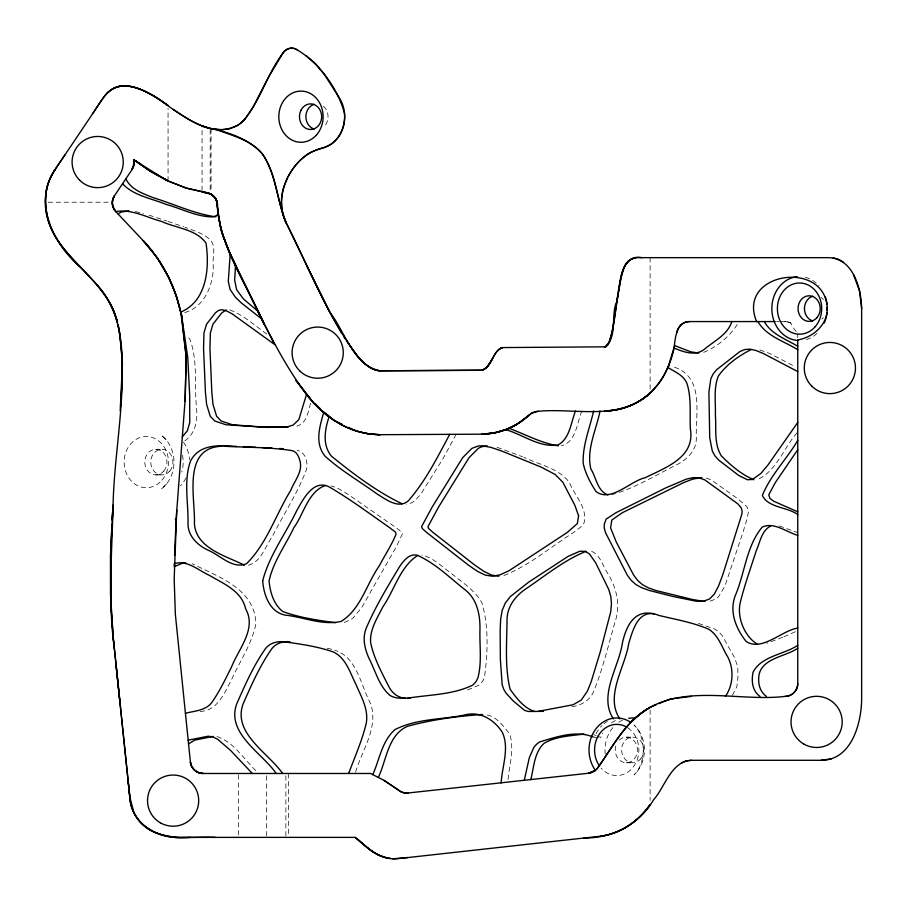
<?xml version="1.0" encoding="UTF-8"?>
<svg xmlns="http://www.w3.org/2000/svg" width="907" height="907" viewBox="0 0 907 907"><rect width="100%" height="100%" fill="white"/><g stroke="black" fill="none" stroke-linecap="round" stroke-linejoin="round"><path stroke-width="0.68" stroke-dasharray="4.54 3.4" d="M168.067 180.981L168.067 108.284M202.046 190.572L202.057 125.982M266.363 835.982L266.431 773.478M285.875 835.982L285.886 773.478M508.045 779.498C509.428 764.533 514.609 748.479 509.587 733.82C503.442 726.212 496.639 716.496 486.322 714.784M310.568 403.354C308.119 411.585 306.815 423.592 296.782 426.154M581.875 411.064C576.943 422.605 576.24 441.981 561.524 445.711M355.544 772.174C362.029 749.942 379.16 726.926 370.362 703.084C360.521 684.932 357.188 657.292 334.785 650.24M737.21 324.513C729.307 337.019 716.145 347.642 702.324 352.88M456.142 434.317L443.319 458.148L420.757 494.27L414.68 500.868L411.721 502.852L406.574 504.179M732.403 695.306L736.892 686.52L737.935 677.518L737.822 666.86L734.285 657.167L722.21 635.592L718.968 631.975L714.897 629.107L698.152 623.29M797.049 432.82C783.659 447.831 776.143 472.15 756.427 479.95M184.869 440.859C195.787 433.149 197.794 419.907 196.468 407.504C194.245 384.976 197.987 360.861 189.926 339.388A11.836 10.249 90 0 0 186.264 335.839M166.605 483.953L161.185 489.066A31.983 27.698 -90 0 0 161.185 435.145L166.605 440.258M783.909 636.782L796.493 631.193M782.73 637.258L766.812 643.278M467.536 689.966L478.726 685.307A16.031 13.888 -90 0 0 484.417 677.45C487.83 652.995 488.907 626.51 481.855 602.633C474.769 590.151 462.151 582.407 451.391 573.439C441.936 566.898 433.331 557.476 421.721 555.061M344.32 622.383L350.476 619.9L353.322 617.769L361.995 607.134L396.472 546.411L402.425 533.86L401.563 531.99L397.073 528.384L348.583 494.689L338.243 488.488L331.248 485.891M503.918 575.492C529.393 565.458 550.617 547.012 573.632 532.454C577.736 528.883 584.618 525.947 584.777 519.643C585.559 505.777 574.154 494.462 569.233 482.241C558.349 468.001 539.132 464.758 523.815 457.264M200.164 711.473C217.521 710.725 224.301 693.322 231.251 680.227C239.675 661.52 251.942 643.913 255.967 623.585C254.334 588.11 218.768 577.294 192.284 563.735M710.192 601.148L716.054 598.915L718.503 596.829L724.908 586.092L742.98 532.239L747.311 517.988L748.547 510.97L746.903 506.628L737.436 498.521L711.337 479.973L705.737 477.91M571.909 706.757C581.251 705.374 590.287 700.374 593.802 691.134C602.849 668.742 608.472 645.138 615.025 621.93C620.989 604.935 616.465 587.067 607.01 572.26C602.463 565.14 600.037 554.721 591.466 551.286M184.733 312.552C205.141 306.985 214.347 283.086 213.145 263.518C212.691 256.069 215.9 247.418 211.07 240.809C204.336 233.337 193.951 230.911 184.949 227.272M611.624 494.734C635.138 488.238 656.237 474.826 678.028 464.089C687.517 458.965 696.077 450.484 696.315 439.033C695.352 412.549 705.317 375.577 671.565 366.269M248.382 565.231C260.955 562.079 265.014 546.864 271.794 537.5C283.324 514.677 297.677 493.068 306.668 469.078C307.904 462.014 305.432 451.765 297.201 450.405M48.15 202.216L110.949 202.216M776.539 321.566L779.351 321.566M780.757 321.566L787.729 321.872L790.791 322.971A31.983 27.698 -90 0 0 796.754 332.098M155.879 449.316L161.854 449.316M155.879 474.894L161.854 474.894M626.329 737.164L632.723 737.164M598.257 737.493L594.425 737.493A31.983 27.698 -90 0 1 601.987 725.589M626.329 762.753L632.723 762.753M784.963 321.566L787.956 321.917M216.943 736.575C234.562 742.243 244.561 760.576 257.769 772.469M759.851 349.943L769.703 353.481L795.439 366.791M327.2 648.233L332.461 649.446M135.37 211.535L143.544 213.689M229.856 309.888C244.709 315.511 256.409 327.11 269.436 335.873M779.272 525.924L797.752 532.67M148.997 215.129L166.707 221.002M497.115 447.298L522.523 456.731M167.976 221.421L183.645 226.784M787.729 321.872L790.791 322.971M593.745 734.636L596.103 735.588M597.282 736.065L600.819 737.493A31.983 27.698 -90 0 1 602.792 733.071M288.313 773.478L288.517 835.982M797.752 334.354L797.752 337.574M650.115 257.667L650.115 390.248M650.115 710L650.115 800.359M238.473 774.861L238.473 835.982M211.059 128.635L211.059 191.445M210.163 129.826L210.163 190.992M604.028 723.763A31.983 27.698 -90 0 1 607.35 721.462M611.511 722.936A31.983 27.698 -90 0 1 617.316 719.716M182.5 455.212A31.983 27.698 -90 0 1 181.785 472.037M183.497 442.151A31.983 27.698 90 0 1 189.461 459.611M185.924 477.91A31.983 27.698 90 0 1 180.448 485.812M619.198 740.157A12.789 11.077 -90 0 1 636.839 745.928A12.789 11.077 -90 0 1 625.683 762.73A12.789 11.077 -90 0 1 616.284 744.545M627.814 727.799A25.589 22.153 -90 0 1 634.31 765.531A25.589 22.153 -90 0 1 601.058 768.048M323.311 106.21A12.789 11.077 -90 0 1 323.311 127.173M805.359 277.315A31.983 27.698 -90 0 1 819.055 285.898M817.06 333.357A31.983 27.698 -90 0 1 805.983 339.694M821.073 297.507A12.789 11.077 -90 0 1 823.363 299.537M823.363 317.631A12.789 11.077 -90 0 1 821.878 319.071M605.252 754.091A31.983 27.698 -90 0 1 613.801 726.598M618.993 722.176A31.983 27.698 -90 0 1 622.485 720.237M643.278 749.953C643.165 758.966 640.705 768.342 634.129 774.839A31.983 27.698 -90 0 0 634.129 725.067C640.705 731.564 643.165 740.94 643.278 749.953M163.714 471.152A12.789 11.077 -90 0 0 158.748 449.747A12.789 11.077 -90 0 0 145.177 465.416A12.789 11.077 -90 0 0 163.714 471.152M161.956 480.2A25.589 22.153 -90 0 0 152.025 437.389A25.589 22.153 -90 0 0 124.883 468.726A25.589 22.153 -90 0 0 161.956 480.2M169.688 471.152A12.789 11.077 -90 0 0 164.723 449.747A12.789 11.077 -90 0 0 151.152 465.416A12.789 11.077 -90 0 0 169.688 471.152M640.557 759A12.789 11.077 -90 0 0 635.592 737.595A12.789 11.077 -90 0 0 622.021 753.264A12.789 11.077 -90 0 0 640.557 759"/><path stroke-width="1.36" d="M186.162 355.873L185.255 397.946M118.057 325.046C129.406 384.625 114.384 445.473 113.058 505.312C112.003 552.998 107.854 600.888 114.327 648.369M174.575 555.299L176.139 519.053L185.175 399.069M110.495 555.424L113.046 505.312L112.241 520.493M45.781 194.517C39.477 248.008 98.908 270.218 114.962 314.468M112.014 524.631L110.665 549.472L111.096 606.511M176.774 510.131L174.178 579.12L175.368 614.47L190.402 762.005C190.958 768.331 196.785 773.535 203.123 773.478L370.544 773.478L384.251 780.496L400.973 791.777L405.871 793.24L588.688 773.229L595.411 770.394A31.983 27.698 -90 0 1 595.604 729.262A31.983 27.698 -90 0 1 630.716 722.346L638.403 715.294L650.115 707.177M112.105 519.053L113.058 505.312M185.005 401.325L186.241 357.641L180.844 312.042C207.136 300.999 209.676 267.293 205.991 243.031C196.037 229.154 176.06 228.19 161.571 221.421C146.73 217.521 131.594 208.701 115.813 211.603L112.729 206.002A11.145 9.648 -90 0 1 112.74 199.608L114.509 195.697L131.923 169.79L133.782 165.493A11.145 9.648 -90 0 0 133.726 159.621L149.746 170.947L168.067 180.981L150.483 171.412L134.361 160.12M120.552 406.313C123.25 365.249 126.821 317.042 96.709 284.492M120.2 410.962L122.445 362.891L119.543 331.656M825.608 319.411A31.983 27.698 -90 0 0 826.98 312.949L827.207 307.133L827.207 310.047M122.547 183.736C133.748 195.776 151.333 198.35 165.936 204.336C181.366 208.576 196.434 216.841 212.691 216.886A12.732 11.031 90 0 0 218.111 214.188L221.932 233.348L230.219 253.847L228.292 281.374L230.095 289.458L235.355 297.179L241.421 303.006L261.443 318.754L274.662 344.535L232.226 313.901L226.149 310.727L221.739 309.684L218.36 310.5L215.356 312.915L206.581 324.15L203.962 332.869L203.553 348.435L205.435 392.357L206.592 404.329L210.209 416.222L214.71 420.961L225.968 424.759L267.395 427.412L287.156 426.891L293.097 425.1L298.811 419.658L306.453 394.636L310.273 398.638M826.98 312.949C824.644 327.257 811.584 337.619 797.752 339.932L797.752 683.606C797.854 690.454 791.8 696.508 784.963 696.406C738.049 702.063 680.216 682.166 639.514 714.399C621.102 728.706 610.785 750.168 597.225 768.569A12.789 12.789 0 0 1 588.688 773.229L595.423 770.383M501.14 782.934C502.059 766.449 509.791 747.742 502.138 732.006C493.578 719.07 479.361 710.589 463.67 715.215C440.825 719.636 415.973 718.775 394.942 729.636C381.983 740.951 379.489 759.578 372.811 774.635M538.327 411.279A12.789 12.789 0 0 0 529.631 414.748C516.797 426.925 499.519 433.444 481.957 434.181L495.177 432.798L507.727 428.954L519.326 422.855L531.57 413.241L538.327 411.279C573.972 407.867 616.59 420.712 647.065 395.713C661.52 383.627 670.228 366.269 674.116 348.061C675.148 338.504 676.214 321.566 689.569 321.566L775.145 321.566M618.052 294.287L612.157 332.211L609.379 342.109L605.615 346.825L502.659 347.574C492.138 350.646 492.422 367.732 481.47 370.294L379.852 370.793C370.77 370.407 363.945 363.129 358.163 356.905C327.302 316.418 309.264 268.064 286.295 223.043C278.914 208.905 280.648 191.762 287.61 177.829M618.551 291.544C621.329 280.626 621.023 259.98 635.807 257.656L829.066 257.667C853.283 258.665 861.253 288.596 861.65 308.584L861.65 697.925C861.718 722.596 851.832 760.395 821.073 760.293L691.417 760.293C671.044 761.302 664.978 787.095 653.528 799.861C639.038 824.724 612.089 838.272 583.881 838.057M524.28 780.371L529.314 757.674L533.735 747.708A20.124 17.426 -90 0 1 539.699 741.937C556.433 736.938 576.138 729.954 593.246 737.017M530.81 779.646C533.872 767.458 534.166 752.561 543.973 743.423C555.764 736.212 570.548 735.985 583.938 734.024M593.632 411.007C589.675 428.342 582.373 445.541 583.224 463.59C585.48 473.635 590.457 483.034 596.08 491.617C610.83 502.795 630.887 480.631 645.217 477.728C665.375 467.57 695.238 457.582 690.386 429.011C689.592 413.921 691.633 398.252 687.018 383.65C683.867 375.339 674.978 371.904 667.983 367.562L674.638 345.59L690.692 351.791L698.821 353.118M45.849 193.236C47.561 178.6 56.914 166.865 64.839 155.052M315.058 403.638L323.674 412.64C319.604 426.698 314.502 443.614 325.125 456.244C341.055 470.676 359.886 481.504 377.244 494.088C385.951 499.315 398.411 509.315 408.275 500.868C425.508 481.186 437.423 457.298 449.736 434.34M600.037 410.973C596.318 429.907 586.171 449.316 590.842 468.919C596.137 477.139 597.407 491.367 607.985 494.871M575.469 411.098C570.877 422.435 569.981 438.466 558.043 444.974C539.676 447.899 522.92 434.634 505.902 429.68L494.168 432.99L482.116 434.181L380.169 434.691L368.015 433.807L356.1 431.04L348.605 427.435M731.847 321.566C727.822 334.615 714.047 340.998 704.331 349.342C695.227 356.451 683.481 351.939 674.116 348.061M378.321 777.458C386.529 760.259 387.913 734.625 407.81 726.178C432.129 719.67 457.457 716.122 482.558 714.501M348.639 773.478C354.83 756.869 362.142 740.554 366.247 723.253C368.798 709.229 360.986 696.349 355.737 683.935C349.887 672.393 345.85 657.643 333.05 651.85C317.11 646.362 300.228 644.015 283.585 641.725C276.839 641.136 269.764 643.12 265.49 648.618C253.529 665.625 245.094 684.887 236.738 703.843C225.888 733.275 262.157 752.969 276.216 773.478M667.983 367.562L669.026 365.033M635.807 257.667C617.61 261.908 620.796 288.596 616.499 302.337C610.694 314.774 617.871 338.617 604.447 347.052C606.069 347.03 607.293 345.782 608.132 344.513C617.52 320.16 615.003 292.825 623.971 268.177C626.272 260.49 633.891 255.729 641.839 257.667M667.688 367.448C657.768 392.81 632.122 410.973 604.754 410.95C620.921 410.724 638.743 403.774 649.956 393.219C637.746 404.488 621.34 410.701 604.754 410.95M55.078 169.564C32.765 202.148 53.059 243.847 79.895 266.669M725.339 696.406C733.287 685.295 734.069 669.264 727.89 657.167C721.938 647.621 718.65 635.183 708.492 629.107C692.665 622.372 675.636 619.504 659.015 615.456C636.192 606.522 626.556 623.778 622.327 643.403C618.835 667.167 598.178 695.862 613.393 718.877M288.109 176.604C295.274 163.237 306.963 151.73 322.064 148.124A32.267 27.947 90 0 0 339.184 135.778A32.301 27.97 -90 0 0 344.501 113.284C337.665 88.376 319.457 63.116 297.122 49.806A12.789 11.077 90 0 0 282.973 53.025C266.375 74.805 259.912 103.307 240.99 123.159C212 142.648 179.518 113.103 156.276 97.582C147.025 92.026 137.127 86.879 126.232 85.791C109.328 83.932 100.881 101.346 93.036 113.103M492.58 358.571L486.277 367.788L482.354 370.203L379.852 370.782C364.285 369.047 355.465 352.936 347.086 341.44M597.225 768.569C612.282 747.153 624.934 722.97 647.734 708.605M797.752 422.447L767.968 464.962L760.928 473.363L752.572 479.463L747.481 479.758L738.91 475.585L718.911 460.268L714.977 455.915L712.324 451.142L709.716 437.741L708.911 391.96L710.85 378.65L713.151 373.967L716.609 369.761L739.897 351.553L744.794 349.546L749.885 349.161L755.826 350.453L763.297 353.481L797.752 371.564M797.752 449.702L775.213 482.751L768.762 494.825L769.93 498.385L773.716 501.231L797.752 511.82M797.752 440.428C786.811 459.044 770.383 475.37 762.39 495.437C767.764 507.739 787.877 507.126 797.752 514.518M625.331 265.377L628.268 261.171M106.743 93.5C125.132 75.417 151.095 93.886 168.067 105.495C150.823 92.525 118.998 73.24 103.171 98.047L55.089 169.575C42.527 187.239 43.366 210.889 51.948 230.061C67.617 264.164 106.981 282.236 116.742 319.74M182.307 436.936L187.364 430.746L189.744 422.594L189.665 395.259L187.772 357.619L181.615 315.523L176.604 296.804L168.77 277.474L157.546 258.359L143.204 240.672L115.813 211.603C111.81 207.397 111.198 200.481 114.509 195.697A12.789 12.789 0 0 0 115.813 211.603M497.421 351.043L499.882 348.583L502.659 347.551C492.127 350.658 492.41 367.743 481.47 370.294M630.716 722.346C638.233 715.169 646.623 708.265 656.419 704.603M188.52 743.887L194.767 740.112L213.247 736.405M529.631 414.748L515.924 424.93A89.294 77.333 -90 0 1 482.116 434.181M770.508 526.083C761.461 530.822 759.975 542.579 756.143 551.048C750.69 568.088 744.613 584.958 740.305 602.327C736.665 617.361 744.545 636.533 757.504 644.333M117.921 213.848L121.549 211.966L128.941 210.889M417.798 555.379C399.976 566.705 394.454 590.196 382.822 606.896C377.301 618.086 369.478 629.73 370.657 642.78C374.047 658.811 382.164 673.425 389.522 687.925C392.867 693.685 398.627 697.959 405.429 698.197M797.752 648.233C785.927 656.611 763.025 657.813 759.148 674.275C757.651 682.438 759.306 691.179 766.37 696.406M681.338 762.946L685.692 760.973L691.417 760.293M797.752 645.353C783.931 654.582 760.984 656.135 753.048 672.302C751.302 680.976 752.164 690.771 759.975 696.406M797.752 627.757L796.403 628.358C781.449 631.136 761.381 651.816 746.076 641.396C735.35 627.837 728.468 610.116 736.223 593.359C744.953 571.603 746.858 545.311 762.254 527.046C774.238 521.706 786.516 532.16 797.752 535.357M226.183 309.922L221.693 312.983L212.975 324.15L210.367 332.869L209.948 348.435L211.83 392.357L212.986 404.329L216.614 416.222L221.104 420.961L232.362 424.759L258.733 426.755L287.973 427.333M505.902 429.68L509.156 428.353C525.402 434.34 540.957 443.07 558.213 445.836M751.2 349.546C738.774 355.805 726.246 364.603 718.265 376.212C713.435 388.434 715.782 402.039 715.385 414.839C716.451 428.467 713.741 443.738 721.382 455.915C730.781 465.325 741.484 474.622 753.876 479.758M658.924 703.583L670.228 698.968L691.417 696.406M586.024 551.309C563.542 560.424 544.483 576.455 524.405 589.845C514.825 596.761 507.308 607.021 507.036 619.22C506.922 642.473 504.598 666.486 510.085 689.218C516.355 697.982 523.883 708.106 534.586 711.485M703.798 601.148L709.659 598.915L714.342 594.04L718.514 586.092L722.811 574.653L741.847 514.178L742.153 510.97L741.132 507.75L737.708 503.759L704.932 479.973L699.342 477.91L693.424 477.592L686.395 479.1L665.817 487.864L616.102 512.625L606.171 519.099L604.334 523.906L604.198 527.885L605.593 532.817L627.247 575.072L631.306 580.48L635.932 584.562L641.748 587.747L649.401 590.491L672.756 596.432L696.123 601.194L705.079 601.182M188.134 740.191L208.225 736.201L212.862 736.96L217.759 739.33L230.786 750.633L252.305 773.478M600.785 836.186C621.114 833.646 638.517 821.039 650.115 804.6C638.471 820.96 621.057 833.624 600.785 836.163L398.536 858.589C381.008 860.958 367.324 847.977 355.136 837.376L183.611 837.376C158.612 839.769 130.88 824.078 129.78 796.868L113.16 636.952L111.221 609.3M185.334 713.299C194.291 710.986 204.937 710.714 211.342 703.14C219.449 691.735 225.446 679.105 231.682 666.645C238.745 648.573 256.942 628.868 245.627 608.79C241.659 590.876 223.61 583.768 209.472 575.412C198.554 570.503 187.137 559.608 174.257 563.666L174.212 566.637L182.931 563.032L185.572 562.771M325.466 485.438C308.063 491.537 303.754 514.122 293.868 527.681C285.49 545.232 273.313 561.558 269.084 580.786C269.923 591.783 273.778 604.844 283.007 611.613C299.9 617.735 317.858 620.297 335.59 622.712M538.373 711.337L573.054 704.773L581.296 700.023L587.396 691.134L591.149 681.826L600.23 652.054L610.74 611.749L611.465 603.574L610.808 596.477L608.778 589.516L595.74 562.93L589.493 553.939L585.06 551.286L579.63 551.309L568.122 556.376L528.702 582.124L510.358 596.568L505.244 603.144L502.172 610.411L500.641 619.22L500.154 630.422L500.358 659.276L502.138 684.57L503.68 689.218L505.959 693.084L513.339 701.066L524.529 710.351L528.191 711.485L543.497 711.349M821.073 760.293L831.322 758.842M407.742 698.163C429.26 694.637 452.423 694.887 472.332 685.307A16.031 13.888 -90 0 0 478.023 677.45C482.002 661.917 479.486 645.569 479.95 629.719C480.268 615.116 477.275 599.3 465.098 589.811C449.725 577.748 435.428 563.304 417.379 555.322C409.624 553.145 403.955 560.413 400.044 565.923C387.879 586.024 375.634 606.284 366.337 627.916C362.04 638.086 364.784 649.163 369.194 658.765C375.589 671.055 378.979 685.975 389.829 695.284C395.928 699.297 403.536 698.05 410.406 698.175M408.082 857.534L393.014 858.782M222.011 446.221C181.865 447.639 195.436 497.762 194.415 523.418C195.81 548.418 226.036 555.878 244.448 565.208M487.252 445.847L481.458 446.811L478.306 448.364L469.066 457.65L438.546 507.081L427.934 526.718L428.728 528.577L432.616 532.103L474.633 564.993L483.85 571.331L491.628 575.095L498.884 576.251M289.979 641.725C283.233 641.136 276.159 643.12 271.885 648.618C259.924 665.625 251.488 684.887 243.133 703.843C232.283 733.275 268.551 752.969 282.61 773.478M654.004 613.835C637.19 611.171 632.576 631.476 628.721 643.403C625.229 667.167 604.572 695.862 619.787 718.877M701.848 477.547L692.789 479.1L683.855 482.501L622.497 512.625L611.817 520.028L610.592 527.885L616.227 541.933L633.642 575.072L637.712 580.48L642.326 584.562L648.142 587.747L655.795 590.491L692.392 599.47L702.528 601.194M175.266 519.053L176.139 519.053M190.209 837.376C162.648 840.063 131.889 828.204 129.78 796.868L127.921 778.92M215.22 837.376C193.27 836.311 169.28 840.982 149.179 829.678A39.443 39.443 0 0 1 133.658 811.799L129.792 796.868L113.171 636.952L110.495 593.972L110.461 555.39M236.795 446.459C220.129 445.303 199.744 443.376 190.572 460.926C183.441 480.597 188.486 502.841 188.01 523.418C187.783 535.799 197.17 544.869 207.544 549.959C219.732 554.699 232.555 569.777 246.579 563.644C266.93 543.531 275.841 514.462 290.728 490.37C294.185 481.458 302.201 472.524 300.319 462.355C299.106 457.207 297.031 450.994 290.807 450.405C268.733 447.14 246.296 447.468 224.052 446.244M355.136 837.376C365.725 845.834 375.827 857.41 390.271 858.249M243.246 446.709L255.559 447.264M262.406 447.593L271.975 448.058M216.013 216.852C194.347 213.893 174.144 204.052 153.306 197.726C143.091 193.599 130.869 189.631 125.869 178.792M279.537 448.5L283.324 448.727M379.852 370.782C352.868 365.226 344.864 331.112 329.842 312.235M211.331 128.703L221.523 129.814L229.324 128.907L237.645 125.495L244.935 119.441L252.985 107.321L268.37 77.424L282.973 53.025A12.789 11.077 -90 0 1 297.122 49.794M210.492 128.488C229.516 132.343 249.312 139.327 262.554 154.133C276.261 174.643 276.839 200.651 286.283 223.043C300.761 253.098 315.16 283.177 330.227 312.938M210.141 128.443L202.057 125.982L209.358 128.238M387.516 858.147L378.185 854.972L370.657 850.426L358.435 839.871M402.05 503.77C376.564 491.537 353.458 474.01 331.52 456.244C322.11 444.974 324.831 429.703 329.003 416.925L323.674 412.64M342.358 424.419L333.629 420.202L324.264 412.152M797.752 349.683C784.136 341.247 766.324 336.168 757.889 321.566M797.752 346.27C786.108 339.184 771.154 334.241 764.295 321.566M140.868 164.201L134.984 160.607L166.933 180.459L185.255 187.783L206.467 192.669C212.521 193.44 217.431 198.95 217.51 205.05C218.428 234.176 233.076 259.89 245.366 285.501C264.005 323.606 282.315 362.551 307.949 396.529C325.613 418.365 351.428 434.578 380.169 434.691C361.201 434.317 341.837 427.968 327.642 415.145M165.584 179.303L169.11 181.457L187.477 188.463L206.467 192.669C211.354 193.338 215.639 197.023 217 201.762C218.689 246.625 247.101 284.276 264.22 324.332L228.961 251.284L220.718 228.893L216.365 200.039L214.29 196.853L210.163 193.769L211.059 194.234L202.046 191.978L206.467 192.669A12.8 12.8 0 0 1 217.51 205.05M173.305 109.464C186.729 118.227 200.356 127.83 216.762 129.565C232.215 135.823 249.901 139.542 261.329 152.659C276.873 172.92 276.374 200.209 286.295 223.043C280.773 211.66 279.968 198.452 284.004 186.491A64.238 55.633 -90 0 1 304.582 156.389C312.416 149.519 323.255 149.292 331.701 143.771A31.994 27.709 90 0 0 339.762 98.523L324.536 74.737L315.761 63.944L305.829 55.474M384.251 780.496L398.785 790.303A12.789 12.789 0 0 0 408.411 793.217M320.114 408.569L313.867 403.196L295.999 380.452L313.312 402.606L317.405 406.189M344.104 337.03L345.59 339.229M330.919 314.162L341.916 333.606M307.326 266.953L329.218 310.976M261.443 318.754L257.622 310.988L243.575 299.072L236.636 289.775L234.641 280.059L235.571 264.901L230.219 253.847M244.992 284.673L257.01 309.457M222.85 235.967L223.87 238.518M853.487 274.572L859.519 290.807L861.65 308.584M756.642 321.566C735.894 272.565 825.404 258.563 827.32 308.584M112.956 309.026L117.57 322.302M181.615 315.523C175.675 287.7 162.67 261.511 143.204 240.672A148.385 148.385 0 0 1 175.992 294.934L181.615 315.523L186.173 355.952M116.357 318.391L117.377 322.37M118.057 325.012L119.407 330.307M115.767 662.325L119.724 700.045M599.516 766.064A25.589 22.153 -90 0 1 599.516 733.854A25.589 22.153 -90 0 1 626.794 727.165M314.094 129.043A12.789 11.077 -90 0 1 305.886 116.686A12.789 11.077 -90 0 1 314.094 104.328M825.245 296.691A31.983 27.698 -90 0 1 826.98 304.23M825.189 320.647A31.983 27.698 -90 0 1 824.236 323.062M797.752 340.499A31.983 27.698 -90 0 1 771.846 308.856A31.983 27.698 -90 0 1 797.287 276.714M812.661 320.942A12.789 11.077 -90 0 1 804.452 308.584A12.789 11.077 -90 0 1 812.661 296.226M833.182 257.985A23.083 23.083 0 0 1 843.578 262.384M797.752 683.606A12.789 12.789 0 0 1 784.963 696.406M676.917 332.472A12.8 12.8 0 0 1 689.569 321.566M515.879 424.964A89.283 77.322 90 0 1 509.904 428.002M628.71 718.31A31.983 27.698 -90 0 1 635.149 718.095M262.69 580.786C263.71 595.627 270.558 614.379 288.097 615.456C305.546 617.916 323.47 625.479 341.111 621.42C360.714 609.379 366.598 583.904 379.262 565.889C384.738 555.311 391.575 545.277 396.042 534.223C396.121 531.23 392.243 530.334 390.668 528.384C371.224 514.859 352.211 500.619 331.849 488.488C314.502 476.731 303.675 498.328 296.748 510.652C285.512 533.962 269.22 555.515 262.69 580.786M578.598 515.8L577.328 523.622L567.238 532.454L509.099 570.684L500.142 574.789L492.49 576.251L485.234 575.095L477.456 571.331L468.239 564.993L426.222 532.103L422.322 528.577L421.54 526.718L432.151 507.081L462.672 457.65L471.912 448.364L478.42 445.961L482.082 445.791L490.721 447.298L501.798 451.051L541.275 467.15L555.186 474.497L562.839 482.241L574.868 505.335L578.598 515.8M134.089 163.113L131.923 169.79A12.789 12.789 0 0 0 133.726 159.621L134.089 163.113M203.123 773.478C196.762 773.558 190.98 768.342 190.402 762.005A12.789 12.789 0 0 0 203.123 773.478M160.324 822.785A25.589 25.589 0 0 0 198.701 800.62A25.589 25.589 0 0 0 160.324 778.467A25.589 25.589 0 0 0 160.324 822.785M299.605 370.748A25.589 25.589 0 0 0 342.404 359.274A25.589 25.589 0 0 0 311.067 327.937A25.589 25.589 0 0 0 299.605 370.748M803.817 744.057A25.589 25.589 0 0 0 842.195 721.893A25.589 25.589 0 0 0 803.817 699.739A25.589 25.589 0 0 0 803.817 744.057M79.578 180.142A25.589 25.589 0 0 0 122.388 168.679A25.589 25.589 0 0 0 91.051 137.342A25.589 25.589 0 0 0 79.578 180.142M811.776 386.133A25.589 25.589 0 0 0 854.587 374.659A25.589 25.589 0 0 0 823.25 343.322A25.589 25.589 0 0 0 811.776 386.133M300.965 110.291A12.789 11.077 90 0 0 310.568 129.486A12.789 11.077 90 0 0 320.16 110.291A12.789 11.077 90 0 0 300.965 110.291M316.634 134.78A25.589 22.153 -90 0 0 306.702 91.97A25.589 22.153 -90 0 0 279.571 123.307A25.589 22.153 -90 0 0 316.634 134.78M816.969 317.631A12.789 11.077 -90 0 0 812.003 296.226A12.789 11.077 -90 0 0 798.432 311.895A12.789 11.077 -90 0 0 816.969 317.631M815.212 326.679A25.589 22.153 -90 0 0 805.269 283.868A25.589 22.153 -90 0 0 778.138 315.205A25.589 22.153 -90 0 0 815.212 326.679"/></g></svg>
